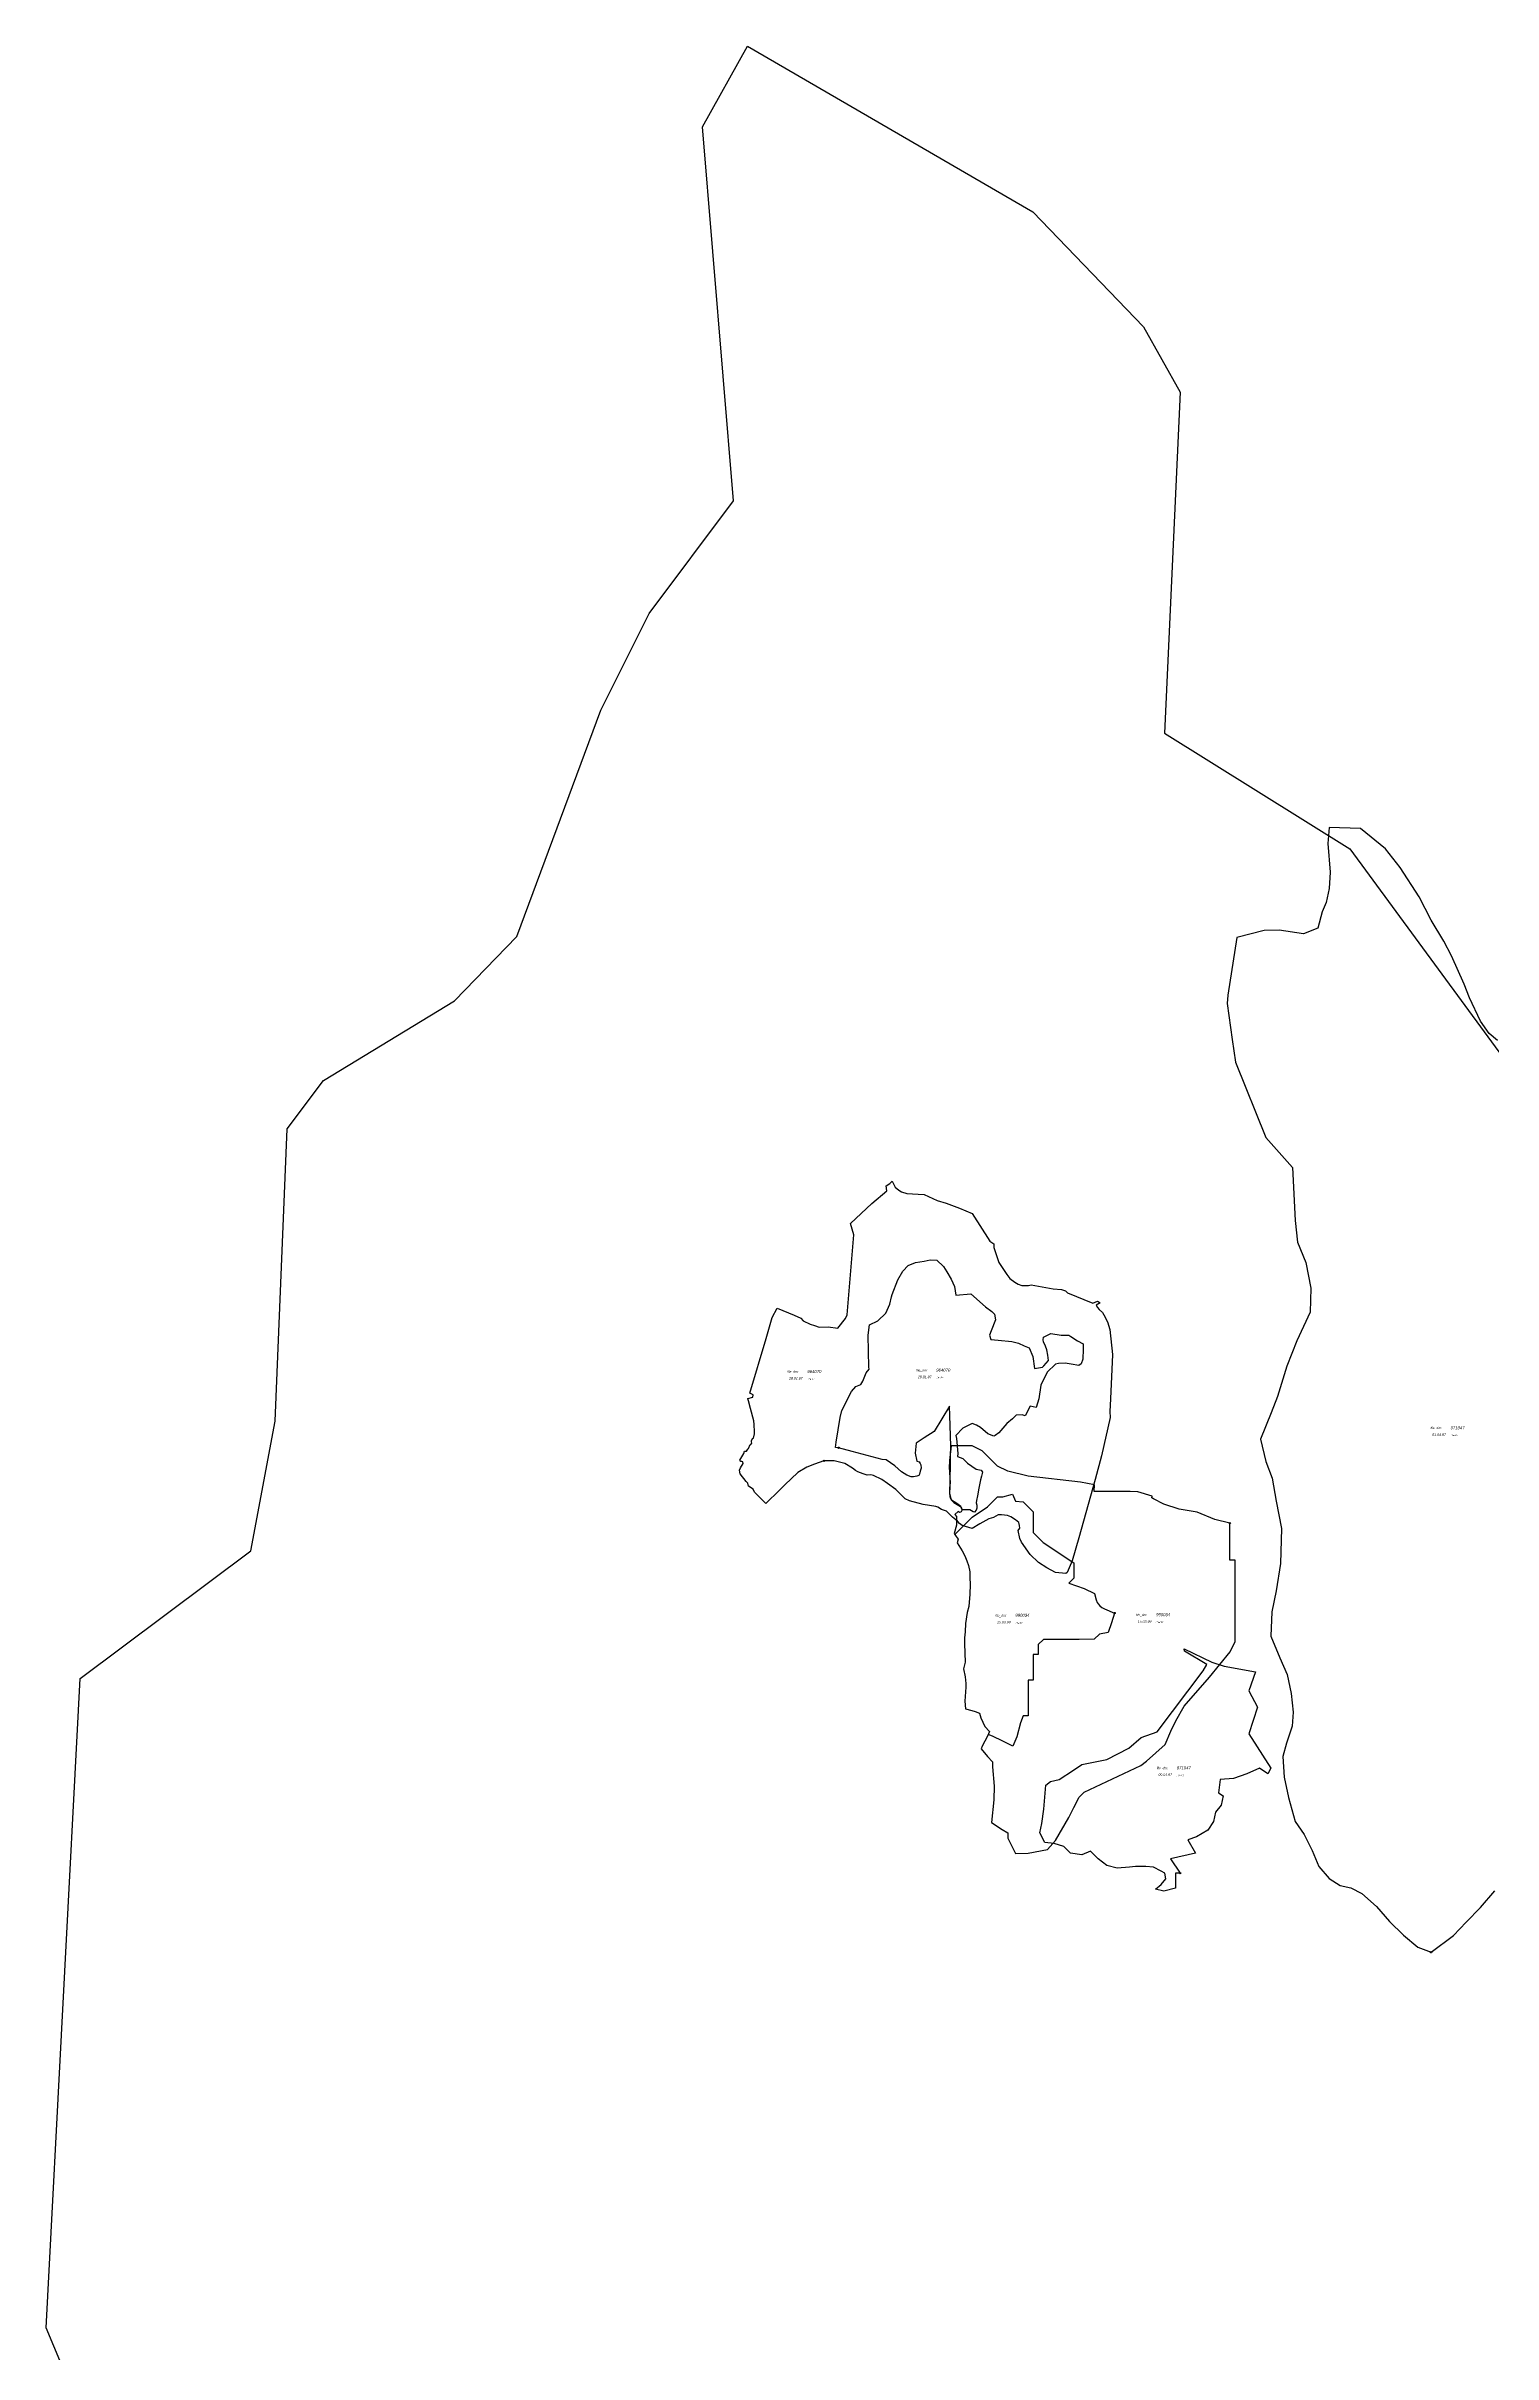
# Model space of a CAD drawing. Header units: metres. Extents: x 116000 to 284092, y 365136 to 804542.
# Drawn here: x 250504 to 256183, y 790313 to 799373 of the extents above; entities that cross this region are included whole.
import ezdxf
from ezdxf.enums import TextEntityAlignment as Align

# ---------------------------------------------------------------- set-up
doc = ezdxf.new("R2010")
doc.units = ezdxf.units.M
doc.header["$LTSCALE"] = 0.075
for name, color, linetype in [('10', 7, 'Continuous'), ('4', 7, 'Continuous'), ('7', 7, 'Continuous'), ('964070', 5, 'Continuous'), ('971047', 5, 'Continuous'), ('990034', 2, 'Continuous'), ('GVUL MEDINA', 4, 'Continuous')]:
    doc.layers.add(name, color=color, linetype=linetype)
doc.styles.add('HEBTXT', font='HEBTXT.shx')

# ---------------------------------------------------------------- blocks, each defined once
blk = doc.blocks.new('DM_AREA')
at = {"layer": '10'}
blk.add_circle((0, 0), 2.5, dxfattribs=at)
at = {"layer": '4', "style": 'HEBTXT', "oblique": 10}
blk.add_attdef('DATE', text='', height=10, dxfattribs=at).set_placement((9.9, 86.8), align=Align.RIGHT)
at = {"layer": '4', "style": 'HEBTXT', "oblique": 10, "flags": 8}
blk.add_attdef('DATAtxt', text='', height=6, dxfattribs=at).set_placement((41.8, 89.2), align=Align.MIDDLE)
at = {"layer": '7', "style": 'HEBTXT', "oblique": 10, "flags": 8}
blk.add_attdef('file_txt', text='', height=9, dxfattribs=at).set_placement((-28.4, 117.1), align=Align.MIDDLE)
at = {"layer": '7', "style": 'HEBTXT', "oblique": 10}
blk.add_attdef('FILE_DM', (28.1, 112.6), '', height=12, dxfattribs=at)

msp = doc.modelspace()

# ---------------------------------------------------------------- linework, layer by layer
at = {"layer": '964070', "color": 5, "flags": 128}
for points in [[(254507, 793376.4), (254466.6, 793380.7), (254431.7, 793399.3), (254399, 793420), (254367.4, 793451.6), (254332.5, 793499.6), (254325.9, 793513.7), (254319.4, 793545.3), (254325.9, 793555.2), (254324.8, 793565), (254322.6, 793577), (254309.6, 793586.8), (254291, 793599.8), (254277.9, 793604.2), (254253.9, 793606.4), (254240.8, 793607.5), (254223.4, 793596.6), (254204.8, 793591.1), (254169.2, 793571.2), (254138.7, 793552.7), (254099.4, 793564.7), (254089.6, 793573.4), (254082, 793582.1), (254062.3, 793598.4), (254043.8, 793615.9), (254038.3, 793621.3), (254018.7, 793627.9), (254004.5, 793636.6), (253996, 793639.8), (253947.1, 793647.5), (253893.8, 793662.3), (253876.4, 793669.7), (253839.7, 793707.1), (253807.1, 793730.4), (253784.1, 793745.3), (253751.9, 793761.5), (253740.8, 793763.8), (253727.5, 793762.6), (253711.2, 793768.6), (253689.8, 793775.2), (253681.3, 793780.4), (253669.8, 793790), (253638.7, 793808.9), (253597.2, 793818.9), (253557.3, 793818.8), (253520.2, 793805.5), (253490.2, 793793.6), (253454.3, 793773.1), (253404.3, 793724.2), (253383.2, 793703.5), (253329.2, 793651.1), (253285.2, 793695.5), (253279.6, 793707.8), (253261.6, 793719), (253258.2, 793730.9), (253251.6, 793737.5), (253228.6, 793768.3), (253225.3, 793782.7), (253229.3, 793791.2), (253240.5, 793808.2), (253239.3, 793815.3), (253234.9, 793816.8), (253230.8, 793816.4), (253226.4, 793821.6), (253242.7, 793848.2), (253244.9, 793857.1), (253253.8, 793856.7), (253258.2, 793865.3), (253261.2, 793867.1), (253267.1, 793882.6), (253270.8, 793882.6), (253273.8, 793888.9), (253273.4, 793893), (253273.4, 793897.8), (253276.8, 793906.7), (253280.8, 793908.6), (253284.5, 793924.5), (253284.5, 793932.6), (253283.1, 793962.2), (253281.9, 793976.3), (253269.3, 794024.1), (253260.8, 794054.1), (253258.2, 794061.8), (253258.6, 794063.3), (253277.8, 794068.5), (253279, 794078.7), (253266.3, 794084.6), (253330.1, 794298.6), (253353.7, 794382.1), (253374.1, 794418.1), (253439.9, 794390.6), (253466.4, 794378.8), (253476.2, 794368), (253503.7, 794355.3), (253520.4, 794350.3), (253538.1, 794343.5), (253573.5, 794344.5), (253611.8, 794339.6), (253641.3, 794377.8), (253648.1, 794392.6), (253674.8, 794706.1), (253661.1, 794750.2), (253745.5, 794828.8), (253804.5, 794878.8), (253801.9, 794898.5), (253815.6, 794907.3), (253825.5, 794917.1), (253831.4, 794904.4), (253837.3, 794893.6), (253851, 794881.8), (253861.8, 794874.9), (253882.4, 794869), (253927.6, 794866.1), (253951.2, 794864.1), (254002.3, 794840.5), (254037.7, 794830.7), (254089.7, 794811.1), (254139.8, 794789.5), (254209.1, 794681.5), (254223.8, 794670.7), (254223.8, 794656), (254244.4, 794597.1), (254275.9, 794550.9), (254287.7, 794535.2), (254306.3, 794520.5), (254320.1, 794512.7), (254334.8, 794506.8), (254360.3, 794506.8), (254371.1, 794509.7), (254457.6, 794494), (254489.3, 794492), (254505.1, 794486.1), (254513.9, 794478.3), (254613.1, 794438), (254630.8, 794445.9), (254641.6, 794439), (254625.9, 794430.2), (254630.8, 794420.4), (254637.7, 794413.5), (254650.4, 794401.7), (254656.3, 794391.9), (254670.1, 794364.4), (254679.9, 794335), (254690.7, 794235.8), (254682.1, 794062.4), (254679.1, 794013.3), (254681.1, 793989.7), (254647.1, 793838.6), (254622.5, 793745.3), (254557.9, 793516.2), (254531.4, 793426.9), (254512.5, 793381.1)], [(254419.2, 794304.9), (254447.8, 794319.2), (254488.1, 794312.7), (254518.1, 794312.7), (254527.2, 794307.5), (254553.2, 794290.6), (254575.3, 794278.9), (254575.3, 794256.8), (254574, 794217.8), (254567.5, 794199.6), (254558.4, 794193.1), (254528.5, 794198.3), (254503.8, 794202.2), (254477.7, 794200.9), (254466, 794198.3), (254433.2, 794166.5), (254408.5, 794115.8), (254400.7, 794062.5), (254390.2, 794028.7), (254367.2, 794033.7), (254347.9, 793995.1), (254335.7, 793999.1), (254312.3, 793998.1), (254297.1, 793983.9), (254275.7, 793965.6), (254244.2, 793929.1), (254230, 793918.9), (254223.9, 793915.9), (254200.5, 793925), (254172.1, 793950.4), (254155.8, 793958.5), (254139.5, 793965.6), (254102.9, 793947.3), (254075.6, 793918.4), (254077.1, 793906.2), (254083.2, 793848.4), (254081.6, 793836.3), (254102.9, 793828.7), (254121.2, 793810.4), (254154.7, 793786.1), (254174.4, 793782.4), (254179.5, 793774.4), (254175.9, 793759.2), (254172.3, 793744), (254165, 793712.1), (254160.6, 793681.6), (254155.6, 793663.5), (254155.4, 793654.5), (254157.4, 793645.3), (254157.4, 793632.7), (254155.4, 793624.8), (254148.8, 793616.9), (254142.8, 793618.9), (254130.3, 793626.8), (254122.4, 793626.1), (254099.9, 793626.1), (254094.7, 793639.6), (254078.5, 793652.1), (254058.6, 793664.5), (254051.1, 793689.5), (254053.6, 793802.8), (254053.6, 793836.5), (254054.8, 793876.4), (254052.4, 793957.3), (254050.5, 794033.7), (254019.9, 793984), (253989.7, 793934), (253951.1, 793909.6), (253918.7, 793888.6), (253914.8, 793848.5), (253922.5, 793818), (253930.9, 793815.4), (253935.6, 793809.1), (253938.3, 793802.9), (253939, 793790.7), (253935.6, 793779), (253932.5, 793766.4), (253930, 793762), (253921.7, 793758.3), (253908.6, 793755.6), (253900.1, 793756.2), (253882.8, 793762.7), (253861.9, 793776.4), (253835.5, 793799.1), (253802.2, 793822.8), (253785.3, 793824.4), (253668.7, 793855), (253615, 793870.4), (253602.7, 793871.9), (253605.8, 793891.9), (253621.1, 793988.5), (253627.2, 794016.1), (253665.6, 794091.2), (253682.5, 794111.2), (253702.4, 794118.8), (253710.1, 794131.1), (253722.4, 794164.8), (253734.7, 794178.6), (253734.1, 794187.1), (253731.1, 794312.9), (253735.7, 794352.8), (253768.7, 794368.3), (253800, 794398.6), (253815.7, 794434.6), (253821.9, 794462.2), (253825.6, 794472.6), (253847.6, 794530.1), (253867.6, 794563.8), (253887.6, 794585.3), (253917.3, 794597.3), (253951.1, 794603.4), (253974.1, 794608), (254000.3, 794606.5), (254026.4, 794581.9), (254040.2, 794560.4), (254057.1, 794532.8), (254069.4, 794503.6), (254075.5, 794469.8), (254133.9, 794474.4), (254191.3, 794423.5), (254215.8, 794405.1), (254227.4, 794394.8), (254230.6, 794373), (254214.3, 794328.9), (254207.1, 794312.2), (254213.1, 794295.6), (254241.6, 794292.1), (254295, 794287.3), (254321.2, 794281.4), (254343.8, 794270.7), (254362.8, 794262.4), (254377, 794229.1), (254384.2, 794181.6), (254415.1, 794186.4), (254421, 794192.3), (254438.8, 794212.5), (254436.4, 794233.9), (254431.7, 794255.2), (254427, 794269.2), (254419.4, 794286.3), (254417.5, 794293.9)]]:
    msp.add_lwpolyline(points, close=True, dxfattribs=at)
at = {"layer": '971047', "color": 5, "flags": 128}
for points in [[(256201.3, 795469), (256168.8, 795496.7), (256135.6, 795544.7), (256092.4, 795637), (256070.8, 795690.7), (256021.3, 795800.9), (255990.8, 795858.5), (255941.9, 795940.9), (255894.6, 796033.4), (255819.2, 796147.6), (255761.5, 796221.8), (255663.4, 796301.9), (255540.7, 796305.6), (255535.3, 796242.8), (255544.4, 796129.7), (255540.9, 796065.2), (255528.7, 796011.2), (255512.7, 795973.8), (255496.9, 795910.6), (255440.5, 795887.3), (255345.1, 795902), (255286.1, 795901.4), (255178.3, 795873.8), (255143.6, 795647.7), (255140.5, 795614.9), (255140.5, 795614.9), (255159.4, 795473.1), (255172.6, 795384.1), (255292.2, 795087.9), (255396.8, 794970.8), (255407.1, 794762), (255416.2, 794677.1), (255449.4, 794597.7), (255469.2, 794497.2), (255466.3, 794403.2), (255413.9, 794289.5), (255374.6, 794190.9), (255338.6, 794071.7), (255313.7, 794007.8), (255271.5, 793904.6), (255292, 793816.2), (255317.4, 793750.7), (255332.3, 793661.3), (255354.2, 793554), (255349.7, 793415.8), (255332.6, 793309.2), (255315.7, 793226.6), (255312.4, 793130.9), (255347.7, 793045.8), (255375.5, 792980.3), (255391.4, 792905.8), (255399.4, 792832.8), (255395, 792777.5), (255372.8, 792711.1), (255358.4, 792658.1), (255363.6, 792577.2), (255381, 792496.7), (255407.2, 792403.1), (255442.3, 792352.6), (255474.4, 792288.7), (255500.6, 792226.7), (255541, 792179.3), (255584.4, 792151.9), (255625.6, 792142.6), (255669.4, 792119.9), (255727.1, 792069.2), (255777.4, 792011.2), (255832.2, 791956.7), (255888.3, 791909.7), (255940.8, 791889.9), (256028.7, 791955.2), (256078.8, 792007.6), (256134.6, 792065.7), (256191.1, 792130.5)], [(254970.9, 793080.5), (255079.6, 793028.1), (255128.3, 793013.1), (255251.9, 792990.6), (255225.6, 792915.8), (255259.4, 792852.1), (255225.6, 792747.3), (255311.8, 792612.6), (255300.6, 792590.1), (255266.9, 792612.6), (255218.2, 792590.1), (255165.7, 792571.4), (255113.3, 792567.6), (255105.8, 792515.2), (255124.5, 792504), (255117, 792466.6), (255094.5, 792440.4), (255087.1, 792402.9), (255064.6, 792369.2), (255019.6, 792343), (254985.9, 792331.8), (255015.9, 792279.4), (254918.5, 792256.9), (254955.9, 792200.8), (254937.2, 792200.8), (254937.2, 792140.9), (254892.3, 792129.7), (254858.6, 792137.2), (254881, 792155.9), (254899.8, 792178.3), (254896, 792200.8), (254881, 792208.3), (254851.1, 792223.3), (254821.1, 792227), (254779.9, 792227), (254757.4, 792223.3), (254708.7, 792219.5), (254667.5, 792230.7), (254633.8, 792256.9), (254603.8, 792286.9), (254570.1, 792271.9), (254525.2, 792279.4), (254499, 792305.6), (254461.5, 792316.8), (254424, 792320.6), (254405.3, 792358), (254412.8, 792395.4), (254420.3, 792451.6), (254427.8, 792545.2), (254446.5, 792560.2), (254480.2, 792567.6), (254536.4, 792605.1), (254570.1, 792627.5), (254667.5, 792646.2), (254753.7, 792691.2), (254802.4, 792732.3), (254866, 792754.8), (255045.8, 792994.4), (255059.9, 793019.1), (254972.8, 793071.8), (254970.9, 793080.5)]]:
    msp.add_lwpolyline(points, dxfattribs=at)
at = {"layer": '990034', "color": 2, "linetype": 'Continuous', "flags": 128}
msp.add_lwpolyline([(254971.9, 792856.3), (255071.6, 792969.1), (255151.5, 793069.1), (255171.6, 793109.3), (255171.5, 793149.2), (255171.4, 793169.3), (255171.4, 793229.2), (255171.4, 793269.4), (255171.4, 793309.3), (255171.4, 793349.3), (255171.4, 793409.2), (255171.4, 793429.3), (255151.4, 793429.3), (255151.4, 793469.4), (255151.4, 793509.2), (255151.2, 793529.3), (255150.8, 793573.9), (255091.5, 793589.2), (255023.1, 793617.7), (254951.4, 793629.2), (254891.5, 793649.2), (254851.4, 793669.2), (254844.9, 793673.3), (254845.6, 793679.9), (254790, 793697.3), (254759.1, 793698.4), (254718.9, 793698.1), (254658.9, 793698.2), (254618.8, 793698.2), (254618.9, 793724.9), (254564.6, 793734.9), (254358.8, 793758.2), (254279.3, 793778.3), (254238.9, 793798.2), (254178.8, 793858.2), (254139.4, 793878), (254119.1, 793878.3), (254056.4, 793878.5), (254050.7, 793820.3), (254048.9, 793790.8), (254049.8, 793778.1), (254052.1, 793746.5), (254052.3, 793739.2), (254049.6, 793692), (254051.8, 793679.6), (254054.4, 793671.7), (254057.9, 793664), (254067, 793655.4), (254080.8, 793648), (254093, 793640.3), (254095.9, 793637.3), (254097.9, 793633.2), (254098.5, 793628.7), (254098.1, 793624.1), (254097.3, 793621.1), (254095.6, 793618.5), (254092.8, 793617.2), (254089.8, 793616.8), (254084.2, 793620.1), (254071.8, 793608.9), (254077.2, 793600.5), (254077.7, 793566.2), (254068.3, 793533.1), (254076.7, 793522.3), (254083.9, 793511.9), (254080, 793497), (254099.7, 793465.8), (254110.3, 793446.7), (254118.4, 793426.3), (254124.3, 793408.1), (254130, 793383), (254130.5, 793360.4), (254131.7, 793334.1), (254129.9, 793295.2), (254126.2, 793247), (254119.6, 793224.2), (254113, 793180.9), (254111.2, 793147.1), (254109, 793124), (254108.9, 793101), (254111.6, 793028.6), (254105.5, 793002.4), (254111.7, 792970.8), (254114.6, 792945.5), (254114, 792930), (254110.1, 792876.1), (254113.1, 792845), (254137.8, 792838.6), (254151.4, 792834.4), (254168.3, 792828.7), (254173.1, 792810.1), (254188.6, 792775.6), (254207.8, 792756), (254199.1, 792737.9), (254179, 792698.3), (254174.5, 792689), (254199.1, 792658.3), (254219.3, 792637.7), (254218.9, 792618.2), (254225.3, 792541.6), (254224.5, 792488.7), (254215.4, 792398.9), (254256.5, 792371.8), (254279.1, 792358), (254279.1, 792338.2), (254298.9, 792297.9), (254309.1, 792277.8), (254358.6, 792278.3), (254434.8, 792292.9), (254466.1, 792328.5), (254518.9, 792418.2), (254539, 792458.3), (254559, 792498.3), (254579, 792518.3), (254801.7, 792623.1), (254824.1, 792639.8), (254896.4, 792705), (254918.8, 792758.2), (254939, 792797.9)], close=True, dxfattribs=at)
msp.add_lwpolyline([(254070.8, 793529.9), (254139.2, 793598.1), (254198.9, 793638.2), (254239, 793678.3), (254259.1, 793678.3), (254296.9, 793687.5), (254309.6, 793661), (254339.1, 793658.2), (254378.8, 793618.3), (254378.9, 793558.3), (254378.9, 793538.1), (254418.6, 793498.3), (254538.8, 793418.2), (254538.9, 793358.2), (254518.8, 793338.1), (254578.8, 793318.3), (254619.2, 793297.8), (254625.5, 793272.9), (254629.7, 793262.7), (254633.3, 793257.4), (254640.5, 793250), (254648.8, 793243.5), (254658.7, 793238.2), (254698.4, 793221.4), (254685.7, 793183.4), (254672.9, 793145.5), (254638.9, 793138.1), (254618.8, 793118.4), (254558.9, 793118.2), (254459, 793118.2), (254418.8, 793118.2), (254398.8, 793098), (254398.8, 793058.3), (254378.7, 793058.1), (254379.1, 793018.1), (254378.9, 792978.4), (254378.7, 792958.2), (254359, 792958.2), (254358.9, 792878.3), (254359.1, 792838.2), (254358.9, 792818.1), (254338.8, 792818.3), (254329.5, 792790.5), (254314, 792736), (254299, 792698.3), (254259.1, 792718), (254218.9, 792738.1), (254202.2, 792744.4)], dxfattribs=at)
at = {"layer": 'GVUL MEDINA', "color": 7}
msp.add_lwpolyline([(251067, 789070.1), (250503.6, 790415.4), (250637.7, 792964), (251307.3, 793466.2), (251403, 793975.1), (251449.4, 795122.1), (251592, 795311.8), (252106.2, 795624.5), (252351.8, 795876.8), (252681.8, 796765.5), (252871.6, 797145.8), (253202.4, 797588.2), (253080.6, 799056), (253256.8, 799372.6), (254377.5, 798722.2), (254811.9, 798270.9), (254955.3, 798014.2), (254893.9, 796676.1), (255621.6, 796221.5), (256330.2, 795257)], dxfattribs=at)

# ---------------------------------------------------------------- block references
at = {"layer": '964070', "color": 7}
ref = msp.add_blockref('DM_AREA', (253557.3, 793818.8), dxfattribs=at)
ref.add_attrib('FILE_DM', '964070', (253491.3, 794163.6), dxfattribs={"layer": '7', "color": 5, "height": 12, "style": 'HEBTXT', "oblique": 10})
ref.add_attrib('DATE', '28.01.97', dxfattribs={"layer": '4', "color": 5, "height": 10, "style": 'HEBTXT', "oblique": 10}).set_placement((253473.1, 794137.8), align=Align.RIGHT)
ref.add_attrib('file_txt', 'file_dm:', dxfattribs={"layer": '7', "color": 5, "height": 9, "style": 'HEBTXT', "oblique": 10}).set_placement((253434.8, 794168.1), align=Align.MIDDLE)
ref.add_attrib('DATAtxt', ': \x8a‰˜€\x9a', dxfattribs={"layer": '4', "color": 5, "height": 6, "style": 'HEBTXT', "oblique": 10}).set_placement((253505, 794140.2), align=Align.MIDDLE)
ref = msp.add_blockref('DM_AREA', (253615, 793870.4), dxfattribs=at)
ref.add_attrib('FILE_DM', '964070', (253997.3, 794169.2), dxfattribs={"layer": '7', "color": 5, "height": 12, "style": 'HEBTXT', "oblique": 10})
ref.add_attrib('DATE', '28.01.97', dxfattribs={"layer": '4', "color": 5, "height": 10, "style": 'HEBTXT', "oblique": 10}).set_placement((253979.1, 794143.4), align=Align.RIGHT)
ref.add_attrib('file_txt', 'file_dm:', dxfattribs={"layer": '7', "color": 5, "height": 9, "style": 'HEBTXT', "oblique": 10}).set_placement((253940.9, 794173.7), align=Align.MIDDLE)
ref.add_attrib('DATAtxt', ': \x8a‰˜€\x9a', dxfattribs={"layer": '4', "color": 5, "height": 6, "style": 'HEBTXT', "oblique": 10}).set_placement((254011, 794145.8), align=Align.MIDDLE)
at = {"layer": '971047', "color": 7}
ref = msp.add_blockref('DM_AREA', (255940.8, 791889.9, 335.5), dxfattribs=at)
ref.add_attrib('FILE_DM', '971047', (256016.6, 793942.6, 335.5), dxfattribs={"layer": '7', "color": 5, "height": 12, "style": 'HEBTXT', "oblique": 10})
ref.add_attrib('DATE', '01.04.97', dxfattribs={"layer": '4', "color": 5, "height": 10, "style": 'HEBTXT', "oblique": 10}).set_placement((255998.5, 793916.7, 335.5), align=Align.RIGHT)
ref.add_attrib('file_txt', 'file_dm:', dxfattribs={"layer": '7', "color": 5, "height": 9, "style": 'HEBTXT', "oblique": 10}).set_placement((255960.2, 793947.1, 335.5), align=Align.MIDDLE)
ref.add_attrib('DATAtxt', ': \x8a‰˜€\x9a', dxfattribs={"layer": '4', "color": 5, "height": 6, "style": 'HEBTXT', "oblique": 10}).set_placement((256030.4, 793919.2, 335.5), align=Align.MIDDLE)
ref = msp.add_blockref('DM_AREA', (254955.9, 792200.8), dxfattribs=at)
ref.add_attrib('FILE_DM', '971047', (254941.5, 792607.4), dxfattribs={"layer": '7', "color": 5, "height": 12, "style": 'HEBTXT', "oblique": 10})
ref.add_attrib('DATE', '09.04.97', dxfattribs={"layer": '4', "color": 5, "height": 10, "style": 'HEBTXT', "oblique": 10}).set_placement((254923.3, 792581.6), align=Align.RIGHT)
ref.add_attrib('file_txt', 'file_dm:', dxfattribs={"layer": '7', "color": 5, "height": 9, "style": 'HEBTXT', "oblique": 10}).set_placement((254885, 792612), align=Align.MIDDLE)
ref.add_attrib('DATAtxt', ': \x8a‰˜€\x9a', dxfattribs={"layer": '4', "color": 5, "height": 6, "style": 'HEBTXT', "oblique": 10}).set_placement((254955.2, 792584.1), align=Align.MIDDLE)
at = {"layer": '990034', "color": 7}
ref = msp.add_blockref('DM_AREA', (255150.8, 793573.9), dxfattribs=at)
ref.add_attrib('FILE_DM', '990034', (254860.4, 793209.1), dxfattribs={"layer": '7', "color": 2, "height": 12, "style": 'HEBTXT', "oblique": 10})
ref.add_attrib('DATE', '15.03.99', dxfattribs={"layer": '4', "color": 2, "height": 10, "style": 'HEBTXT', "oblique": 10}).set_placement((254842.3, 793183.3), align=Align.RIGHT)
ref.add_attrib('file_txt', 'file_dm:', dxfattribs={"layer": '7', "color": 2, "height": 9, "style": 'HEBTXT', "oblique": 10}).set_placement((254804, 793213.6), align=Align.MIDDLE)
ref.add_attrib('DATAtxt', ': \x8a‰˜€\x9a', dxfattribs={"layer": '4', "color": 2, "height": 6, "style": 'HEBTXT', "oblique": 10}).set_placement((254874.1, 793185.7), align=Align.MIDDLE)
ref = msp.add_blockref('DM_AREA', (254698.4, 793221.4), dxfattribs=at)
ref.add_attrib('FILE_DM', '990034', (254307.9, 793206.5), dxfattribs={"layer": '7', "color": 2, "height": 12, "style": 'HEBTXT', "oblique": 10})
ref.add_attrib('DATE', '15.03.99', dxfattribs={"layer": '4', "color": 2, "height": 10, "style": 'HEBTXT', "oblique": 10}).set_placement((254289.8, 793180.7), align=Align.RIGHT)
ref.add_attrib('file_txt', 'file_dm:', dxfattribs={"layer": '7', "color": 2, "height": 9, "style": 'HEBTXT', "oblique": 10}).set_placement((254251.5, 793211), align=Align.MIDDLE)
ref.add_attrib('DATAtxt', ': \x8a‰˜€\x9a', dxfattribs={"layer": '4', "color": 2, "height": 6, "style": 'HEBTXT', "oblique": 10}).set_placement((254321.6, 793183.1), align=Align.MIDDLE)

doc.saveas('drawing.dxf')
